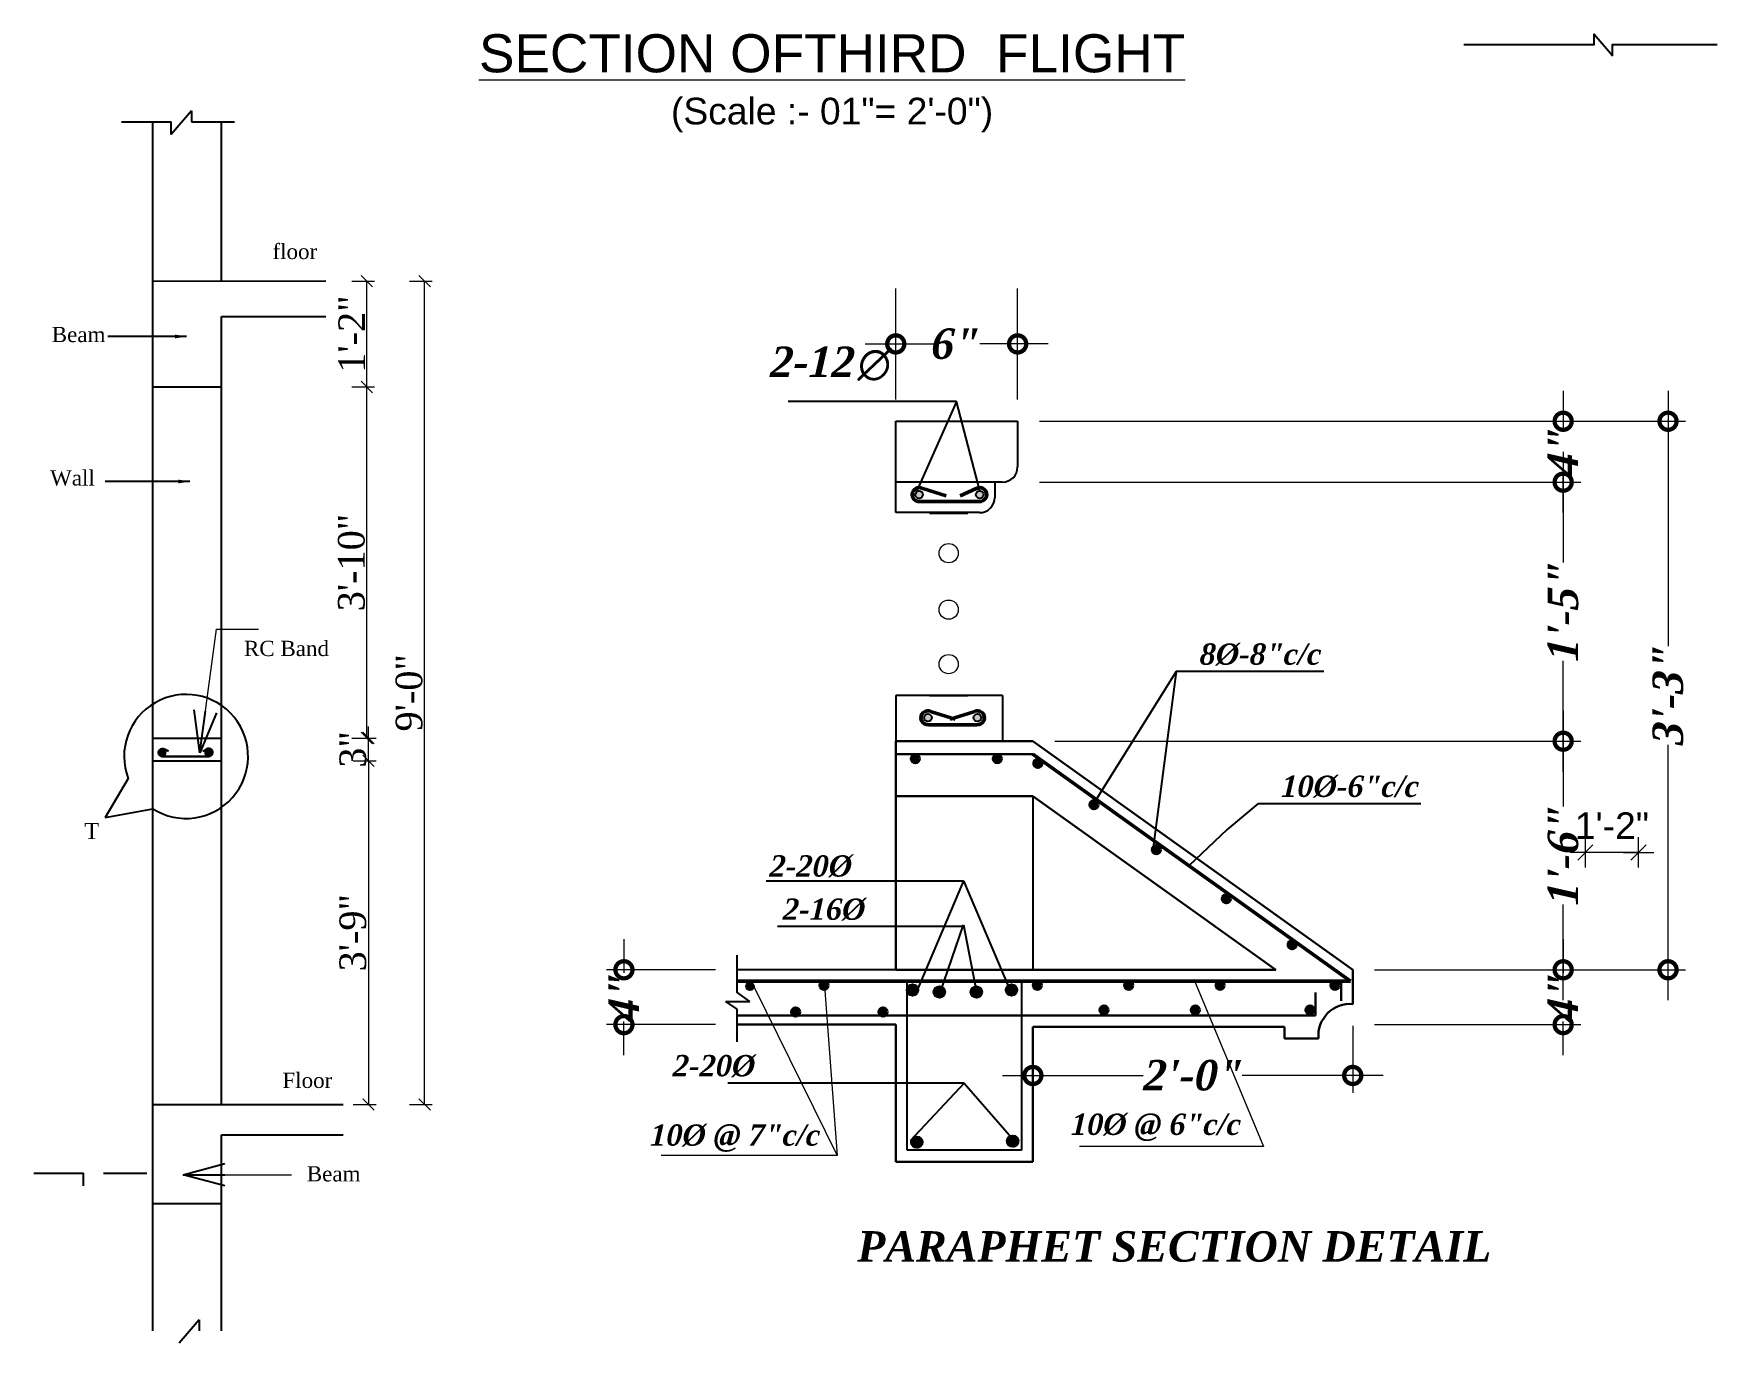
# Model space of a CAD drawing. Header units: inches. Extents: x -4737 to 13205, y 2479 to 13285.
# Drawn here: x 12023.3 to 12465.4, y 10210.2 to 10554 of the extents above; entities that cross this region are included whole.
import ezdxf

# ---------------------------------------------------------------- set-up
doc = ezdxf.new("R2010")
doc.units = ezdxf.units.IN
doc.header["$MEASUREMENT"] = 0
for name, color, linetype, lineweight in [('2dimension', 4, 'Continuous', 13), ('dim', 172, 'Continuous', 9), ('dimen', 72, 'Continuous', 9), ('DIMENSION', 5, 'Continuous', 13), ('Door', 205, 'Continuous', 13), ('Text', 7, 'Continuous', 13), ('TEXT REAL', 93, 'Continuous', 18), ('TEXTT', 7, 'Continuous', 25), ('WALL', 12, 'Continuous', 30), ('wall line', 121, 'Continuous', 50), ('WALLS', 7, 'Continuous', 50)]:
    doc.layers.add(name, color=color, linetype=linetype, lineweight=lineweight)
for name, color, linetype in [('Dots', 7, 'Continuous'), ('RAILING', 22, 'Continuous'), ('WINDOW', 5, 'Continuous')]:
    doc.layers.add(name, color=color, linetype=linetype)
doc.styles.add('arial', font='arial.ttf')
doc.styles.add('d9', font='arial.ttf', dxfattribs={"width": 0.75, "height": 9})
doc.styles.add('RIMAL', font='times.ttf', dxfattribs={"height": 7})
doc.styles.add('samar', font='times.ttf')
doc.styles.add('sb', font='timesbi.ttf', dxfattribs={"oblique": 3, "height": 8})
doc.styles.get("Standard").update_dxf_attribs({"font": 'arial.ttf'})
doc.dimstyles.new('1 96', dxfattribs={"dimtxt": 7, "dimasz": 4, "dimexe": 0, "dimexo": 0, "dimgap": 3.5, "dimtad": 1, "dimdec": 0, "dimrnd": 0.5, "dimzin": 11, "dimdsep": 46, "dimlunit": 3, "dimtxsty": 'arial', "dimblk": 'Oblique', "dimcen": 4, "dimse1": 1, "dimse2": 1, "dimclrd": 256, "dimclre": 254, "dimclrt": 256, "dimadec": 0, "dimazin": 0, "dimtfac": 1, "dimtdec": 0, "dimtix": 1, "dimtmove": 0, "dimatfit": 3, "dimldrblk": 'leader', "dimfxl": 1, "dimtolj": 1, "dimtzin": 0, "dimlwd": -1, "dimlwe": 5, "dimarcsym": 0})
doc.dimstyles.new('Attic 1-48in96', dxfattribs={"dimtxt": 7, "dimasz": 3, "dimexe": 2, "dimexo": 1, "dimgap": 0.5, "dimtad": 1, "dimdec": 0, "dimlfac": 0.5, "dimzin": 3, "dimdsep": 46, "dimlunit": 4, "dimtxsty": 'samar', "dimblk": 'OBLIQUE', "dimcen": 0.09, "dimclrd": 1, "dimclre": 1, "dimadec": 0, "dimazin": 0, "dimtfac": 1, "dimtdec": 0, "dimtix": 1, "dimtmove": 1, "dimatfit": 2, "dimldrblk": 'Arrow 1', "dimfxl": 4, "dimfxlon": 1, "dimtolj": 1, "dimtzin": 0, "dimlwd": 13, "dimlwe": 13, "dimarcsym": 0})
doc.dimstyles.new('d8', dxfattribs={"dimtxt": 8, "dimasz": 11, "dimexe": 6, "dimexo": 18, "dimgap": 4, "dimtad": 1, "dimzin": 11, "dimlunit": 4, "dimtxsty": 'd9', "dimblk": 'DOTSMALL', "dimcen": 2.5, "dimdle": 6, "dimclrd": 256, "dimclre": 256, "dimclrt": 256, "dimadec": 0, "dimazin": 0, "dimtfac": 1, "dimtix": 1, "dimtmove": 0, "dimatfit": 3, "dimldrblk": 'OPEN30', "dimfxl": 1, "dimfrac": 2, "dimlwd": -1, "dimlwe": -1, "dimarcsym": 0})
doc.dimstyles.new('RIMAL', dxfattribs={"dimscale": 0, "dimtxt": 8, "dimasz": 3, "dimexe": 2, "dimexo": 12, "dimgap": 2, "dimtad": 1, "dimdec": 0, "dimzin": 3, "dimdsep": 46, "dimlunit": 4, "dimtxsty": 'RIMAL', "dimblk": 'OBLIQUE', "dimcen": 2, "dimclrd": 256, "dimclre": 256, "dimclrt": 7, "dimadec": 1, "dimazin": 2, "dimtfac": 1, "dimtdec": 0, "dimtix": 1, "dimtmove": 0, "dimatfit": 3, "dimfxl": 3, "dimfxlon": 1, "dimfrac": 2, "dimtolj": 2, "dimtzin": 0, "dimarcsym": 0})

# ---------------------------------------------------------------- blocks, each defined once
blk = doc.blocks.new('_DotSmall')
at = {"color": 0, "linetype": 'ByBlock', "const_width": 0.5}
blk.add_lwpolyline([(-0.0625, 0, 1), (0.0625, 0, 1)], format="xyb", close=True, dxfattribs=at)
blk = doc.blocks.new('_Open30')
at = {"color": 0, "linetype": 'ByBlock', "lineweight": -2}
for p, q in [((-1, 0.268), (0, 0)), ((0, 0), (-1, -0.268)), ((0, 0), (-1, 0))]:
    blk.add_line(p, q, dxfattribs=at)
blk = doc.blocks.new('_OBLIQUE')
at = {"color": 0, "linetype": 'ByBlock'}
blk.add_line((-0.5, -0.5), (0.5, 0.5), dxfattribs=at)
blk = doc.blocks.new('*D278')
at = {"layer": 'Defpoints', "color": 0, "ltscale": 0.1, "transparency": 16777216}
for p in [(12072.56, 10363.06), (12072.56, 10272.85), (12111.17, 10272.85)]:
    blk.add_point(p, dxfattribs=at)
at = {"layer": 'dimen', "color": 1, "lineweight": 13, "ltscale": 0.1, "transparency": 16777216}
for p, q in [((12107.17, 10363.06), (12113.17, 10363.06)), ((12111.17, 10363.06), (12111.17, 10272.85)), ((12107.17, 10272.85), (12113.17, 10272.85))]:
    blk.add_line(p, q, dxfattribs=at)
at = {"layer": 'dimen', "color": 1, "lineweight": 13, "ltscale": 0.1, "transparency": 16777216, "xscale": 3, "yscale": 3, "zscale": 3}
for p, rotation in [((12111.17, 10363.06), 90), ((12111.17, 10272.85), 270)]:
    blk.add_blockref('_OBLIQUE', p, dxfattribs=dict(at, rotation=rotation))
at = {"layer": 'dimen', "color": 0, "ltscale": 0.1, "transparency": 16777216, "insert": (12107.1, 10317.95), "char_height": 7, "attachment_point": 5, "rotation": 90, "style": 'samar'}
blk.add_mtext('\\A1;3\'-9"', dxfattribs=at)
blk = doc.blocks.new('Arrow 1')
at = {"layer": 'TEXTT'}
blk.add_hatch(color=256, dxfattribs=at).paths.add_polyline_path([(-1.01, 0.42), (-1.01, -0.42), (-0.01, 0)])
blk = doc.blocks.new('*D279')
at = {"layer": 'Defpoints', "color": 0, "ltscale": 0.1, "transparency": 16777216}
for p in [(12072.56, 10489.02), (12125.94, 10489.02), (12072.56, 10272.85)]:
    blk.add_point(p, dxfattribs=at)
at = {"layer": 'dimen', "color": 1, "lineweight": 13, "ltscale": 0.1, "transparency": 16777216}
for p, q in [((12121.94, 10489.02), (12127.94, 10489.02)), ((12125.94, 10272.85), (12125.94, 10489.02)), ((12121.94, 10272.85), (12127.94, 10272.85))]:
    blk.add_line(p, q, dxfattribs=at)
at = {"layer": 'dimen', "color": 1, "lineweight": 13, "ltscale": 0.1, "transparency": 16777216, "xscale": 3, "yscale": 3, "zscale": 3}
for p, rotation in [((12125.94, 10489.02), 90), ((12125.94, 10272.85), 270)]:
    blk.add_blockref('_OBLIQUE', p, dxfattribs=dict(at, rotation=rotation))
at = {"layer": 'dimen', "color": 0, "ltscale": 0.1, "transparency": 16777216, "insert": (12121.87, 10380.93), "char_height": 7, "attachment_point": 5, "rotation": 90, "style": 'samar'}
blk.add_mtext('\\A1;9\'-0"', dxfattribs=at)
blk = doc.blocks.new('*D280')
at = {"layer": 'Defpoints', "color": 0, "ltscale": 0.1, "transparency": 16777216}
for p in [(12072.56, 10369.06), (12111.17, 10369.06), (12072.56, 10363.06)]:
    blk.add_point(p, dxfattribs=at)
at = {"layer": 'dimen', "color": 1, "lineweight": 13, "ltscale": 0.1, "transparency": 16777216}
for p, q in [((12107.17, 10369.06), (12113.17, 10369.06)), ((12111.17, 10369.06), (12111.17, 10372.06)), ((12111.17, 10363.06), (12111.17, 10369.06)), ((12107.17, 10363.06), (12113.17, 10363.06)), ((12111.17, 10363.06), (12111.17, 10360.06))]:
    blk.add_line(p, q, dxfattribs=at)
at = {"layer": 'dimen', "color": 1, "lineweight": 13, "ltscale": 0.1, "transparency": 16777216, "xscale": 3, "yscale": 3, "zscale": 3}
for p, rotation in [((12111.17, 10369.06), 270), ((12111.17, 10363.06), 90)]:
    blk.add_blockref('_OBLIQUE', p, dxfattribs=dict(at, rotation=rotation))
at = {"layer": 'dimen', "color": 0, "ltscale": 0.1, "transparency": 16777216, "insert": (12107.11, 10366.06), "char_height": 7, "attachment_point": 5, "rotation": 90, "style": 'samar'}
blk.add_mtext('\\A1;3"', dxfattribs=at)
blk = doc.blocks.new('*D281')
at = {"layer": 'Defpoints', "color": 0, "ltscale": 0.1, "transparency": 16777216}
for p in [(12072.56, 10461.21), (12110.78, 10461.21), (12072.56, 10369.06)]:
    blk.add_point(p, dxfattribs=at)
at = {"layer": 'dimen', "color": 1, "lineweight": 13, "ltscale": 0.1, "transparency": 16777216}
for p, q in [((12106.78, 10461.21), (12112.78, 10461.21)), ((12110.78, 10369.06), (12110.78, 10461.21)), ((12106.78, 10369.06), (12112.78, 10369.06))]:
    blk.add_line(p, q, dxfattribs=at)
at = {"layer": 'dimen', "color": 1, "lineweight": 13, "ltscale": 0.1, "transparency": 16777216, "xscale": 3, "yscale": 3, "zscale": 3}
for p, rotation in [((12110.78, 10461.21), 90), ((12110.78, 10369.06), 270)]:
    blk.add_blockref('_OBLIQUE', p, dxfattribs=dict(at, rotation=rotation))
at = {"layer": 'dimen', "color": 0, "ltscale": 0.1, "transparency": 16777216, "insert": (12106.72, 10415.13), "char_height": 7, "attachment_point": 5, "rotation": 90, "style": 'samar'}
blk.add_mtext('\\A1;3\'-10"', dxfattribs=at)
blk = doc.blocks.new('*D282')
at = {"layer": 'Defpoints', "color": 0, "ltscale": 0.1, "transparency": 16777216}
for p in [(12072.56, 10489.02), (12110.78, 10489.02), (12072.56, 10461.21)]:
    blk.add_point(p, dxfattribs=at)
at = {"layer": 'dimen', "color": 1, "lineweight": 13, "ltscale": 0.1, "transparency": 16777216}
for p, q in [((12106.78, 10489.02), (12112.78, 10489.02)), ((12110.78, 10461.21), (12110.78, 10489.02)), ((12106.78, 10461.21), (12112.78, 10461.21))]:
    blk.add_line(p, q, dxfattribs=at)
at = {"layer": 'dimen', "color": 1, "lineweight": 13, "ltscale": 0.1, "transparency": 16777216, "xscale": 3, "yscale": 3, "zscale": 3}
for p, rotation in [((12110.78, 10489.02), 90), ((12110.78, 10461.21), 270)]:
    blk.add_blockref('_OBLIQUE', p, dxfattribs=dict(at, rotation=rotation))
at = {"layer": 'dimen', "color": 0, "ltscale": 0.1, "transparency": 16777216, "insert": (12106.78, 10475.11), "char_height": 7, "attachment_point": 5, "rotation": 90, "style": 'samar'}
blk.add_mtext('\\A1;1\'-2"', dxfattribs=at)
blk = doc.blocks.new('Oblique')
at = {"lineweight": 9}
for p, q in [((1, 0), (-1, 0)), ((-0.5, -0.5), (0.5, 0.5)), ((0, 1), (0, -1))]:
    blk.add_line(p, q, dxfattribs=at)
blk = doc.blocks.new('*D283')
at = {"layer": 'Defpoints', "color": 0, "transparency": 16777216}
for p in [(12430.74, 10339.03), (12430.74, 10337.53), (12444.74, 10337.53)]:
    blk.add_point(p, dxfattribs=at)
at = {"layer": 'DIMENSION', "transparency": 16777216}
for p, q in [((12430.74, 10339.03), (12426.74, 10339.03)), ((12444.74, 10339.03), (12430.74, 10339.03)), ((12444.74, 10339.03), (12448.74, 10339.03))]:
    blk.add_line(p, q, dxfattribs=at)
at = {"layer": 'DIMENSION', "transparency": 16777216, "xscale": 4, "yscale": 4, "zscale": 4}
blk.add_blockref('Oblique', (12430.74, 10339.03), dxfattribs=at)
at = {"layer": 'DIMENSION', "transparency": 16777216, "xscale": 4, "yscale": 4, "zscale": 4, "rotation": 180}
blk.add_blockref('Oblique', (12444.74, 10339.03), dxfattribs=at)
at = {"layer": 'DIMENSION', "transparency": 16777216, "insert": (12437.74, 10346.04), "char_height": 7, "attachment_point": 5, "style": 'arial'}
blk.add_mtext('\\A1;1\'-2"', dxfattribs=at)
blk = doc.blocks.new('leader')
blk.add_solid([(-1.34, 0.32), (0, 0), (-1.34, -0.32)])

msp = doc.modelspace()

# ---------------------------------------------------------------- hatches: boundary and pattern name
at = {"linetype": 'ByBlock'}
h = msp.add_hatch(color=7, dxfattribs=at)
h.paths.add_polyline_path([(12270.72, 10432.97, 1), (12272.72, 10432.97, 1)])
h.paths.add_polyline_path([(12255.11, 10433.71), (12254.78, 10432.97, 1), (12256.78, 10432.97, 0.650871)])
h = msp.add_hatch(color=7, dxfattribs=at)
h.paths.add_polyline_path([(12272.1, 10374.37, 1), (12270.1, 10374.37, 1)])
h.paths.add_polyline_path([(12257.1, 10374.37, 1), (12259.1, 10374.37, 1)])
for points in [[(12253.82, 10363.64, 1), (12255.82, 10363.64, 1)], [(12275.32, 10363.64, 1), (12277.32, 10363.64, 1)], [(12285.97, 10362.4, 1), (12287.97, 10362.4, 1)], [(12302.7, 10351.55, 1), (12300.7, 10351.55, 1)], [(12317.1, 10339.77, 1), (12319.1, 10339.77, 1)], [(12335.5, 10326.85, 1), (12337.5, 10326.85, 1)], [(12354.76, 10314.78, 1), (12352.76, 10314.78, 1)], [(12210.36, 10303.87, 1), (12212.36, 10303.87, 1)], [(12229.84, 10304.16, 1), (12231.84, 10304.16, 1)], [(12285.85, 10304.16, 1), (12287.85, 10304.16, 1)], [(12309.85, 10304.16, 1), (12311.85, 10304.16, 1)], [(12333.85, 10304.16, 1), (12335.85, 10304.16, 1)], [(12365.98, 10304.16, 1), (12363.98, 10304.16, 1)], [(12224.34, 10297.16, 1), (12222.34, 10297.16, 0.31454), (12223, 10296.22), (12223.68, 10296.22, 0.31454)], [(12247.34, 10297.16, 1), (12245.34, 10297.16, 0.31454), (12246, 10296.22), (12246.68, 10296.22, 0.31454)], [(12303.35, 10297.66, 1), (12305.35, 10297.66, 1)], [(12327.35, 10297.66, 1), (12329.35, 10297.66, 1)], [(12357.48, 10297.66, 1), (12359.48, 10297.66, 1)]]:
    msp.add_hatch(color=7, dxfattribs=at).paths.add_polyline_path(points)
at = {"layer": 'Text'}
for points in [[(12058.15, 10365.15, 0.998129), (12056.15, 10365.15), (12056.15, 10365.15, 0.998129)], [(12070.04, 10365.15, 0.998129), (12068.04, 10365.15), (12068.04, 10365.15, 0.998129)]]:
    msp.add_hatch(color=256, dxfattribs=at).paths.add_polyline_path(points)

# ---------------------------------------------------------------- linework, layer by layer
at = {"color": 4, "linetype": 'ByBlock', "lineweight": 9}
for p, q in [((12249.66, 10457.97), (12249.66, 10487.06)), ((12281.66, 10457.97), (12281.66, 10487.06)), ((12287.42, 10452.22), (12429.53, 10452.22)), ((12406.05, 10452.22), (12457.07, 10452.22)), ((12287.42, 10436.22), (12429.53, 10436.22)), ((12287.42, 10436.22), (12429.53, 10436.22)), ((12291.42, 10368.22), (12429.53, 10368.22)), ((12291.42, 10368.22), (12429.53, 10368.22)), ((12202.31, 10308.22), (12173.67, 10308.22)), ((12375.42, 10308.22), (12429.53, 10308.22)), ((12375.42, 10308.22), (12429.53, 10308.22)), ((12406.05, 10308.22), (12457.07, 10308.22)), ((12202.31, 10293.82), (12173.67, 10293.82)), ((12369.66, 10293.46), (12369.66, 10275.87)), ((12375.42, 10293.82), (12429.53, 10293.82)), ((12285.66, 10287.46), (12285.66, 10275.87))]:
    msp.add_line(p, q, dxfattribs=at)
at = {"color": 4, "linetype": 'ByBlock', "lineweight": 5}
for p, q in [((12241.66, 10472.52), (12259.54, 10472.52)), ((12289.66, 10472.52), (12271.78, 10472.52)), ((12424.93, 10460.22), (12424.93, 10450.59)), ((12452.47, 10460.22), (12452.47, 10393.18)), ((12424.93, 10444.22), (12424.93, 10415.11)), ((12424.93, 10428.22), (12424.93, 10437.85)), ((12424.93, 10360.22), (12424.93, 10389.32)), ((12424.93, 10376.22), (12424.93, 10351.11)), ((12452.47, 10300.22), (12452.47, 10367.26)), ((12424.93, 10300.22), (12424.93, 10325.32)), ((12178.27, 10316.22), (12178.27, 10307.39)), ((12424.93, 10316.22), (12424.93, 10307.39)), ((12178.27, 10285.82), (12178.27, 10294.65)), ((12424.93, 10285.82), (12424.93, 10294.65)), ((12277.66, 10280.47), (12314.65, 10280.47)), ((12377.66, 10280.47), (12340.67, 10280.47))]:
    msp.add_line(p, q, dxfattribs=at)
at = {"lineweight": 30}
for p, q in [((12057.17, 10364.23), (12069.42, 10364.23)), ((12057.59, 10366.09), (12058.7, 10365.63)), ((12068.45, 10366.03), (12067.67, 10365.53))]:
    msp.add_line(p, q, dxfattribs=at)
for p, q in [((12048.07, 10358.46), (12042.05, 10348.18)), ((12042.05, 10348.18), (12054.56, 10350.49)), ((12207.9, 10312.03), (12207.9, 10302.37)), ((12211.31, 10299.92), (12207.9, 10302.37)), ((12204.91, 10299.92), (12207.9, 10297.88)), ((12204.91, 10299.92), (12211.31, 10299.92)), ((12207.9, 10297.88), (12207.9, 10289.3))]:
    msp.add_line(p, q)
at = {"color": 7, "linetype": 'ByBlock'}
for p, q in [((12344.75, 10351.78), (12336.69, 10345.02)), ((12336.69, 10345.02), (12326.64, 10335.52))]:
    msp.add_line(p, q, dxfattribs=at)
at = {"color": 0, "const_width": 4.5}
for points in [[(12250.23, 10472.52, 1), (12249.1, 10472.52, 1)], [(12281.1, 10472.52, 1), (12282.23, 10472.52, 1)], [(12424.93, 10451.66, 1), (12424.93, 10452.78, 1)], [(12452.47, 10451.66, 1), (12452.47, 10452.78, 1)], [(12424.93, 10436.78, 1), (12424.93, 10435.66, 1)], [(12424.93, 10435.66, 1), (12424.93, 10436.78, 1)], [(12424.93, 10367.66, 1), (12424.93, 10368.78, 1)], [(12424.93, 10368.78, 1), (12424.93, 10367.66, 1)], [(12178.27, 10307.66, 1), (12178.27, 10308.78, 1)], [(12424.93, 10307.66, 1), (12424.93, 10308.78, 1)], [(12424.93, 10308.78, 1), (12424.93, 10307.66, 1)], [(12452.47, 10308.78, 1), (12452.47, 10307.66, 1)], [(12178.27, 10294.38, 1), (12178.27, 10293.26, 1)], [(12424.93, 10294.38, 1), (12424.93, 10293.26, 1)], [(12286.23, 10280.47, 1), (12285.1, 10280.47, 1)], [(12369.1, 10280.47, 1), (12370.23, 10280.47, 1)]]:
    msp.add_lwpolyline(points, format="xyb", close=True, dxfattribs=at)
msp.add_arc((12063.29, 10364.23), 16.28, 237.5437, 200.7388)
at = {"lineweight": 30}
for centre, radius, start, end in [((12057.06, 10365.23), 1.01, 58.5696, 276.009), ((12069.2, 10365.27), 1.06, 281.7746, 134.6128)]:
    msp.add_arc(centre, radius, start, end, dxfattribs=at)
at = {"layer": 'dim', "color": 3}
for p, q in [((12212.36, 10303.87), (12234.29, 10259.44)), ((12231.06, 10302.75), (12234.29, 10259.44)), ((12327.94, 10305.77), (12346.26, 10261.82)), ((12234.29, 10259.44), (12188.04, 10259.44)), ((12346.26, 10261.82), (12297.92, 10261.82))]:
    msp.add_line(p, q, dxfattribs=at)
at = {"layer": 'dim', "ltscale": 5}
for centre in [(12263.55, 10417.58), (12263.55, 10402.76), (12263.55, 10388.46)]:
    msp.add_circle(centre, 2.53, dxfattribs=at)
at = {"layer": 'Door', "color": 7, "linetype": 'Continuous', "lineweight": 13}
for p, q in [((12271.66, 10428.22), (12255.66, 10428.22)), ((12271.66, 10380.22), (12255.66, 10380.22))]:
    msp.add_line(p, q, dxfattribs=at)
at = {"layer": 'Dots'}
msp.add_lwpolyline([(12398.85, 10551.1), (12433.09, 10551.1), (12433.09, 10553.85), (12437.86, 10548.27), (12437.86, 10551.14), (12465.41, 10551.14)], dxfattribs=at)
at = {"layer": 'RAILING', "color": 4}
for p, q in [((12258.49, 10428.13), (12268.61, 10428.13)), ((12258.49, 10428.13), (12268.61, 10428.13)), ((12258.49, 10380.22), (12268.61, 10380.22)), ((12258.49, 10380.22), (12268.61, 10380.22))]:
    msp.add_line(p, q, dxfattribs=at)
at = {"layer": 'WALL', "color": 7}
for p, q in [((12369.66, 10299.22), (12369.66, 10308.22)), ((12366.66, 10305.22), (12215.59, 10305.22)), ((12359.91, 10302.24), (12359.91, 10296.22)), ((12366.66, 10300.06), (12366.66, 10305.22)), ((12359.91, 10296.22), (12207.9, 10296.22))]:
    msp.add_line(p, q, dxfattribs=at)
at = {"layer": 'wall line', "color": 4}
for p, q in [((12264.48, 10431.16), (12256.01, 10431.16)), ((12256.74, 10434.53), (12262.92, 10432.64)), ((12264.48, 10431.16), (12271.5, 10431.16)), ((12270.77, 10434.53), (12266.59, 10432.64)), ((12259.05, 10375.93), (12265.23, 10374.04)), ((12270.15, 10375.93), (12263.96, 10374.04)), ((12266.8, 10372.55), (12258.32, 10372.55)), ((12266.8, 10372.55), (12270.87, 10372.55))]:
    msp.add_line(p, q, dxfattribs=at)
at = {"layer": 'wall line', "color": 7}
for p, q in [((12285.66, 10364.79), (12369.07, 10305.22)), ((12208.06, 10305.22), (12285.66, 10305.22)), ((12285.66, 10305.22), (12369.07, 10305.22))]:
    msp.add_line(p, q, dxfattribs=at)
for centre in [(12254.82, 10363.64), (12276.32, 10363.64), (12286.97, 10362.4), (12301.7, 10351.55), (12318.1, 10339.77), (12336.5, 10326.85), (12353.76, 10314.78), (12230.84, 10304.16), (12286.85, 10304.16), (12310.85, 10304.16), (12334.85, 10304.16), (12364.98, 10304.16), (12223.34, 10297.16), (12246.34, 10297.16), (12304.35, 10297.66), (12328.35, 10297.66), (12358.48, 10297.66)]:
    msp.add_circle(centre, 1, dxfattribs=at)
at = {"layer": 'wall line', "color": 4}
for centre, start, end in [((12255.78, 10432.97), 58.5831, 277.0882), ((12271.72, 10432.97), 262.9118, 121.4169), ((12271.72, 10432.97), 262.9118, 121.4169), ((12258.1, 10374.37), 58.5831, 277.0882), ((12271.1, 10374.37), 262.9118, 121.4169), ((12271.1, 10374.37), 262.9118, 121.4169)]:
    msp.add_arc(centre, 1.83, start, end, dxfattribs=at)
at = {"layer": 'WALLS', "lineweight": -3}
for p, q in [((12064.69, 10533.68), (12059.4, 10527.5)), ((12064.69, 10533.68), (12064.69, 10530.82)), ((12046.31, 10530.82), (12059.4, 10530.82)), ((12054.56, 10507.02), (12054.56, 10530.82)), ((12059.4, 10527.5), (12059.4, 10530.82)), ((12064.69, 10530.82), (12076.01, 10530.82)), ((12072.56, 10489.02), (12072.56, 10530.82)), ((12054.56, 10213.47), (12054.56, 10507.02)), ((12054.56, 10489.02), (12099.97, 10489.05)), ((12072.56, 10479.75), (12099.97, 10479.75)), ((12072.56, 10272.85), (12072.56, 10479.75)), ((12054.56, 10461.21), (12072.56, 10461.21)), ((12054.56, 10369.06), (12072.56, 10369.06)), ((12054.56, 10363.06), (12072.56, 10363.06)), ((12054.56, 10272.85), (12104.55, 10272.85)), ((12072.56, 10264.85), (12104.55, 10264.85)), ((12072.56, 10213.47), (12072.56, 10264.85)), ((12023.26, 10254.81), (12036.35, 10254.81)), ((12036.35, 10251.49), (12036.35, 10254.81)), ((12041.64, 10254.81), (12052.96, 10254.81)), ((12054.56, 10246.85), (12072.56, 10246.85)), ((12066.75, 10216.34), (12061.46, 10210.16)), ((12066.75, 10216.34), (12066.75, 10213.47))]:
    msp.add_line(p, q, dxfattribs=at)
at = {"layer": 'WINDOW', "color": 4}
for p, q in [((12265.59, 10457.37), (12221.37, 10457.37)), ((12265.59, 10457.37), (12254.78, 10432.97)), ((12271.72, 10433.97), (12265.59, 10457.37)), ((12215.59, 10331.54), (12267.49, 10331.54)), ((12267.49, 10331.54), (12254.78, 10301.62)), ((12267.49, 10331.54), (12279.38, 10303.58)), ((12261.34, 10302.15), (12267.49, 10319.98)), ((12267.49, 10319.98), (12270.82, 10302.38)), ((12218.59, 10319.69), (12267.49, 10319.69))]:
    msp.add_line(p, q, dxfattribs=at)
at = {"layer": 'WINDOW', "color": 7}
for p, q in [((12249.66, 10428.22), (12249.66, 10452.22)), ((12249.66, 10452.22), (12281.66, 10452.22)), ((12281.66, 10452.22), (12281.66, 10440.22)), ((12277.66, 10436.22), (12249.66, 10436.22)), ((12275.66, 10436.22), (12275.66, 10432.22)), ((12271.66, 10428.22), (12249.66, 10428.22)), ((12249.66, 10380.22), (12249.66, 10368.22)), ((12249.66, 10380.22), (12249.66, 10368.22)), ((12277.66, 10380.22), (12249.66, 10380.22)), ((12277.66, 10380.22), (12277.66, 10368.22)), ((12249.66, 10308.22), (12249.66, 10368.22)), ((12249.66, 10368.22), (12249.66, 10308.22)), ((12285.66, 10368.22), (12249.66, 10368.22)), ((12285.66, 10353.82), (12285.66, 10308.22)), ((12285.66, 10353.82), (12285.66, 10308.22)), ((12249.66, 10308.22), (12208.06, 10308.22)), ((12285.66, 10308.22), (12249.66, 10308.22)), ((12249.66, 10308.22), (12285.66, 10308.22)), ((12252.55, 10302.92), (12254.05, 10304.42)), ((12252.56, 10302.75), (12254.22, 10304.41)), ((12252.56, 10303.1), (12253.87, 10304.41)), ((12252.58, 10302.6), (12254.37, 10304.39)), ((12252.6, 10303.32), (12253.65, 10304.37)), ((12252.62, 10302.46), (12254.51, 10304.35)), ((12252.66, 10260.82), (12252.66, 10305.22)), ((12252.66, 10305.22), (12282.66, 10305.22)), ((12252.67, 10302.33), (12254.64, 10304.3)), ((12252.72, 10303.61), (12253.35, 10304.25)), ((12252.73, 10302.21), (12254.76, 10304.24)), ((12252.79, 10302.1), (12254.87, 10304.18)), ((12252.87, 10302), (12254.97, 10304.1)), ((12252.95, 10301.9), (12255.07, 10304.02)), ((12253.04, 10301.81), (12255.16, 10303.93)), ((12253.13, 10301.73), (12255.24, 10303.84)), ((12253.24, 10301.66), (12255.31, 10303.73)), ((12253.35, 10301.6), (12255.37, 10303.62)), ((12253.47, 10301.54), (12255.43, 10303.5)), ((12253.6, 10301.49), (12255.48, 10303.37)), ((12253.74, 10301.45), (12255.51, 10303.23)), ((12253.89, 10301.43), (12255.54, 10303.08)), ((12254.06, 10301.42), (12255.55, 10302.91)), ((12254.25, 10301.44), (12255.53, 10302.72)), ((12254.48, 10301.49), (12255.48, 10302.49)), ((12259.61, 10302.37), (12261.12, 10303.88)), ((12259.62, 10302.2), (12261.28, 10303.87)), ((12259.62, 10302.56), (12260.93, 10303.87)), ((12259.65, 10302.05), (12261.44, 10303.84)), ((12259.66, 10302.78), (12260.71, 10303.82)), ((12259.68, 10301.91), (12261.57, 10303.8)), ((12259.73, 10301.78), (12261.7, 10303.75)), ((12259.78, 10303.07), (12260.42, 10303.71)), ((12259.79, 10301.66), (12261.82, 10303.7)), ((12259.86, 10301.55), (12261.93, 10303.63)), ((12259.93, 10301.45), (12262.04, 10303.56)), ((12260.01, 10301.36), (12262.13, 10303.48)), ((12260.1, 10301.27), (12262.22, 10303.39)), ((12260.2, 10301.19), (12262.3, 10303.29)), ((12260.3, 10301.11), (12262.37, 10303.19)), ((12260.41, 10301.05), (12262.44, 10303.07)), ((12260.53, 10300.99), (12262.49, 10302.95)), ((12260.66, 10300.94), (12262.54, 10302.83)), ((12260.8, 10300.91), (12262.58, 10302.68)), ((12260.95, 10300.88), (12262.6, 10302.53)), ((12261.12, 10300.88), (12262.61, 10302.36)), ((12269.32, 10302.37), (12270.82, 10303.88)), ((12269.33, 10302.2), (12270.99, 10303.87)), ((12269.33, 10302.56), (12270.64, 10303.87)), ((12269.35, 10302.05), (12271.14, 10303.84)), ((12269.37, 10302.78), (12270.42, 10303.82)), ((12269.39, 10301.91), (12271.28, 10303.8)), ((12269.44, 10301.78), (12271.41, 10303.75)), ((12269.49, 10303.07), (12270.13, 10303.71)), ((12269.5, 10301.66), (12271.53, 10303.7)), ((12269.56, 10301.55), (12271.64, 10303.63)), ((12269.64, 10301.45), (12271.74, 10303.56)), ((12269.72, 10301.36), (12271.84, 10303.48)), ((12269.81, 10301.27), (12271.93, 10303.39)), ((12269.9, 10301.19), (12272.01, 10303.29)), ((12270.01, 10301.11), (12272.08, 10303.19)), ((12270.12, 10301.05), (12272.14, 10303.07)), ((12270.24, 10300.99), (12272.2, 10302.95)), ((12270.37, 10300.94), (12272.25, 10302.83)), ((12270.51, 10300.91), (12272.29, 10302.68)), ((12270.66, 10300.88), (12272.31, 10302.53)), ((12270.83, 10300.88), (12272.32, 10302.36)), ((12278.54, 10302.92), (12280.04, 10304.42)), ((12278.55, 10302.75), (12280.21, 10304.41)), ((12278.55, 10303.1), (12279.86, 10304.41)), ((12278.57, 10302.6), (12280.36, 10304.39)), ((12278.59, 10303.32), (12279.64, 10304.37)), ((12278.61, 10302.46), (12280.5, 10304.35)), ((12278.66, 10302.33), (12280.63, 10304.3)), ((12278.71, 10303.61), (12279.34, 10304.25)), ((12278.72, 10302.21), (12280.75, 10304.24)), ((12278.78, 10302.1), (12280.86, 10304.18)), ((12278.86, 10302), (12280.96, 10304.1)), ((12278.94, 10301.9), (12281.06, 10304.02)), ((12279.03, 10301.81), (12281.15, 10303.93)), ((12279.12, 10301.73), (12281.23, 10303.84)), ((12279.23, 10301.66), (12281.3, 10303.73)), ((12279.34, 10301.6), (12281.36, 10303.62)), ((12279.46, 10301.54), (12281.42, 10303.5)), ((12279.59, 10301.49), (12281.47, 10303.37)), ((12279.73, 10301.45), (12281.5, 10303.23)), ((12279.88, 10301.43), (12281.53, 10303.08)), ((12280.05, 10301.42), (12281.54, 10302.91)), ((12280.24, 10301.44), (12281.52, 10302.72)), ((12280.47, 10301.49), (12281.47, 10302.49)), ((12282.66, 10305.22), (12282.66, 10260.82)), ((12254.78, 10301.62), (12255.35, 10302.19)), ((12261.31, 10300.89), (12262.6, 10302.17)), ((12261.54, 10300.94), (12262.55, 10301.95)), ((12261.85, 10301.07), (12262.42, 10301.64)), ((12271.02, 10300.89), (12272.3, 10302.17)), ((12271.25, 10300.94), (12272.25, 10301.95)), ((12271.55, 10301.07), (12272.12, 10301.64)), ((12280.77, 10301.62), (12281.34, 10302.19)), ((12249.66, 10293.82), (12245.68, 10293.82)), ((12253.67, 10262.94), (12255.18, 10264.45)), ((12253.68, 10262.78), (12255.35, 10264.44)), ((12253.68, 10263.13), (12254.99, 10264.44)), ((12253.71, 10262.63), (12255.5, 10264.42)), ((12253.73, 10263.35), (12254.77, 10264.4)), ((12253.75, 10262.49), (12255.64, 10264.38)), ((12253.79, 10262.36), (12255.76, 10264.33)), ((12253.84, 10263.64), (12254.48, 10264.28)), ((12253.85, 10262.24), (12255.88, 10264.27)), ((12253.92, 10262.13), (12255.99, 10264.21)), ((12253.99, 10262.03), (12256.1, 10264.13)), ((12254.07, 10261.93), (12256.19, 10264.05)), ((12254.16, 10261.84), (12256.28, 10263.96)), ((12254.26, 10261.76), (12256.36, 10263.87)), ((12254.36, 10261.69), (12256.43, 10263.76)), ((12254.47, 10261.62), (12256.5, 10263.65)), ((12254.59, 10261.57), (12256.56, 10263.53)), ((12254.72, 10261.52), (12256.6, 10263.4)), ((12254.86, 10261.48), (12256.64, 10263.26)), ((12255.02, 10261.46), (12256.66, 10263.11)), ((12255.19, 10261.45), (12256.67, 10262.94)), ((12255.38, 10261.47), (12256.66, 10262.75)), ((12255.6, 10261.51), (12256.61, 10262.52)), ((12278.85, 10263.21), (12280.36, 10264.72)), ((12278.86, 10263.05), (12280.52, 10264.71)), ((12278.86, 10263.4), (12280.17, 10264.71)), ((12278.89, 10262.9), (12280.68, 10264.69)), ((12278.9, 10263.62), (12279.95, 10264.67)), ((12278.92, 10262.76), (12280.81, 10264.65)), ((12278.97, 10262.63), (12280.94, 10264.6)), ((12279.02, 10263.91), (12279.66, 10264.55)), ((12279.03, 10262.51), (12281.06, 10264.54)), ((12279.1, 10262.4), (12281.17, 10264.48)), ((12279.17, 10262.3), (12281.28, 10264.4)), ((12279.25, 10262.2), (12281.37, 10264.32)), ((12279.34, 10262.11), (12281.46, 10264.23)), ((12279.44, 10262.03), (12281.54, 10264.14)), ((12279.54, 10261.96), (12281.61, 10264.03)), ((12279.65, 10261.89), (12281.68, 10263.92)), ((12279.77, 10261.84), (12281.73, 10263.8)), ((12279.9, 10261.79), (12281.78, 10263.67)), ((12280.04, 10261.75), (12281.82, 10263.53)), ((12280.19, 10261.73), (12281.84, 10263.38)), ((12280.36, 10261.72), (12281.85, 10263.21)), ((12280.55, 10261.74), (12281.84, 10263.02)), ((12280.78, 10261.78), (12281.79, 10262.79)), ((12281.09, 10261.91), (12281.66, 10262.49)), ((12282.66, 10260.82), (12252.66, 10260.82)), ((12255.91, 10261.64), (12256.48, 10262.22)), ((12249.66, 10257.82), (12285.66, 10257.82))]:
    msp.add_line(p, q, dxfattribs=at)
at = {"layer": 'WINDOW', "color": 3}
for p, q in [((12323.33, 10386.49), (12302.05, 10352.48)), ((12323.33, 10386.49), (12317.24, 10340.29)), ((12362.09, 10386.49), (12323.33, 10386.49)), ((12387.59, 10351.78), (12344.75, 10351.78)), ((12267.66, 10278.44), (12205.6, 10278.44)), ((12267.66, 10278.44), (12253.4, 10263.28)), ((12267.66, 10278.44), (12280.68, 10263.5))]:
    msp.add_line(p, q, dxfattribs=at)
at = {"layer": 'WINDOW', "color": 7, "linetype": 'Continuous', "lineweight": 30}
for p, q in [((12249.66, 10368.22), (12285.66, 10368.22)), ((12285.66, 10364.79), (12249.66, 10364.79)), ((12285.66, 10368.22), (12369.66, 10308.22)), ((12285.66, 10353.82), (12249.66, 10353.82)), ((12285.66, 10353.82), (12349.5, 10308.22)), ((12285.66, 10308.22), (12349.5, 10308.22)), ((12369.66, 10299.22), (12369.66, 10308.22)), ((12208.06, 10293.82), (12249.66, 10293.82)), ((12249.66, 10293.82), (12249.66, 10257.82)), ((12351.71, 10293.22), (12285.66, 10293.22)), ((12285.66, 10257.82), (12285.66, 10293.22)), ((12351.71, 10293.22), (12351.71, 10290.22)), ((12351.71, 10290.22), (12360.66, 10290.22)), ((12285.66, 10284.22), (12285.66, 10258.27)), ((12249.66, 10257.82), (12285.66, 10257.82))]:
    msp.add_line(p, q, dxfattribs=at)
at = {"layer": 'WINDOW', "color": 7, "lineweight": 20}
msp.add_line((12261.66, 10308.22), (12208.06, 10308.22), dxfattribs=at)
at = {"layer": 'WINDOW', "color": 4}
for centre in [(12255.78, 10432.97), (12271.72, 10432.97), (12258.1, 10374.37), (12271.1, 10374.37)]:
    msp.add_circle(centre, 1, dxfattribs=at)
at = {"layer": 'WINDOW', "color": 7}
for centre, radius in [((12211.36, 10303.87), 1), ((12254.05, 10302.92), 1.5), ((12261.11, 10302.38), 1.5), ((12270.82, 10302.38), 1.5), ((12280.04, 10302.92), 1.5), ((12255.17, 10262.95), 1.5), ((12280.35, 10263.22), 1.5)]:
    msp.add_circle(centre, radius, dxfattribs=at)
for centre in [(12277.66, 10440.22), (12271.66, 10432.22)]:
    msp.add_arc(centre, 4, 270, 0, dxfattribs=at)
at = {"layer": 'WINDOW', "color": 7, "linetype": 'Continuous', "lineweight": 30}
msp.add_arc((12368.98, 10290.9), 8.34, 85.2914, 184.7086, dxfattribs=at)

# ---------------------------------------------------------------- texts
at = {"color": 7, "style": 'sb', "oblique": 3}
for s, p in [('6"', (12258.84, 10468.6)), ('2\'-0"', (12314.61, 10276.55))]:
    msp.add_text(s, height=8, dxfattribs=at).set_placement(p)
at = {"color": 7, "linetype": 'ByBlock', "style": 'sb', "oblique": 3}
for s, height, p in [('2-12', 8, (12216.59, 10463.83)), ('∅', 8, (12239.59, 10463.33)), ('8%%C-8"c/c', 5.6, (12329.37, 10388.29)), ('10%%C-6"c/c', 5.6, (12350.8, 10353.59)), ('2-20%%c', 5.6, (12216.43, 10332.68)), ('2-16%%c', 5.6, (12219.93, 10321.33)), ('2-20%%c', 5.6, (12191.02, 10280.25)), ('10%%C @ 7"c/c', 5.6, (12185.08, 10262.03)), ('10%%C @ 6"c/c', 5.6, (12295.59, 10264.86))]:
    msp.add_text(s, height=height, dxfattribs=at).set_placement(p)
at = {"color": 7, "style": 'sb', "oblique": 3}
for s, p in [('4"', (12428.85, 10437.65)), ('1\'-5"', (12428.85, 10389.05)), ('3\'-3"', (12456.39, 10367.12)), ('1\'-6"', (12428.85, 10325.04)), ('4"', (12182.19, 10294.45)), ('4"', (12428.85, 10294.45))]:
    msp.add_text(s, height=8, rotation=90, dxfattribs=at).set_placement(p)
at = {"color": 0, "style": 'sb'}
msp.add_text('PARAPHET SECTION DETAIL', height=8, dxfattribs=at).set_placement((12239.54, 10231.6))
at = {"layer": '2dimension', "style": 'RIMAL'}
for s, p in [('floor', (12085.98, 10494.79)), ('Floor', (12088.59, 10277.19))]:
    msp.add_text(s, height=4, dxfattribs=at).set_placement(p)
at = {"layer": '2dimension', "style": 'RIMAL', "text_generation_flag": 2}
msp.add_text('T', height=4.25, dxfattribs=at).set_placement((12040.47, 10342.52))
at = {"layer": '2dimension', "char_height": 4, "attachment_point": 1, "style": 'RIMAL'}
for s, insert in [('Beam', (12028.01, 10477)), ('Wall', (12027.57, 10439.34)), ('RC Band', (12078.49, 10394.58)), ('Beam', (12094.99, 10256.66))]:
    msp.add_mtext(s, dxfattribs=dict(at, insert=insert))
at = {"layer": 'TEXT REAL', "insert": (12232.94, 10540.93), "char_height": 12, "width": 308.2688, "attachment_point": 5}
msp.add_mtext('\\pt240;{\\fArial|b0|i0|c0|p34;\\H0.8333x;\\LSECTION OFTHIRD  FLIGHT \\P\\ptz;\\H0.7x;\\l(Scale :- 01"= 2\'-0")}', dxfattribs=at)

# ---------------------------------------------------------------- dimensions: what is measured, and where the dimension line sits
at = {"layer": 'dimen', "ltscale": 0.1}
for base, p1, p2, picture, middle in [((12125.94, 10489.02), (12072.56, 10272.85), (12072.56, 10489.02), '*D279', (12121.87, 10380.93)), ((12110.78, 10489.02), (12072.56, 10461.21), (12072.56, 10489.02), '*D282', (12106.78, 10475.11)), ((12110.78, 10461.21), (12072.56, 10369.06), (12072.56, 10461.21), '*D281', (12106.72, 10415.13)), ((12111.17, 10369.06), (12072.56, 10363.06), (12072.56, 10369.06), '*D280', (12107.11, 10366.06)), ((12111.17, 10272.85), (12072.56, 10363.06), (12072.56, 10272.85), '*D278', (12107.1, 10317.95))]:
    dim = msp.add_linear_dim(base=base, p1=p1, p2=p2, angle=90, dimstyle='Attic 1-48in96', dxfattribs=at)
    dim.commit()
    dim.dimension.update_dxf_attribs({"geometry": picture, "text_midpoint": middle})
at = {"layer": 'DIMENSION'}
dim = msp.add_linear_dim(base=(12430.74, 10339.03), p1=(12444.74, 10337.53), p2=(12430.74, 10337.53), dimstyle='1 96', dxfattribs=at)
dim.commit()
dim.dimension.update_dxf_attribs({"geometry": '*D283', "text_midpoint": (12437.74, 10346.04)})

# ---------------------------------------------------------------- leaders
at = {"layer": '2dimension'}
for points in [[(12063.41, 10474.47), (12042.76, 10474.47)], [(12064.25, 10436.4), (12042.06, 10436.4)]]:
    msp.add_leader(points, dimstyle='RIMAL', override={"dimscale": 1, "dimtad": 0}, dxfattribs=at)
at = {"layer": '2dimension', "annotation_type": 0, "has_hookline": 1, "hookline_direction": 0}
for points, text_width in [([(12066.88, 10365.19), (12071.27, 10397.63), (12082.27, 10397.63)], 21.74), ([(12062.49, 10254.41), (12090.99, 10254.41)], 13.65)]:
    msp.add_leader(points, dimstyle='d8', override={"dimgap": 4, "dimtad": 0}, dxfattribs=dict(at, text_width=text_width))

doc.saveas('drawing.dxf')
